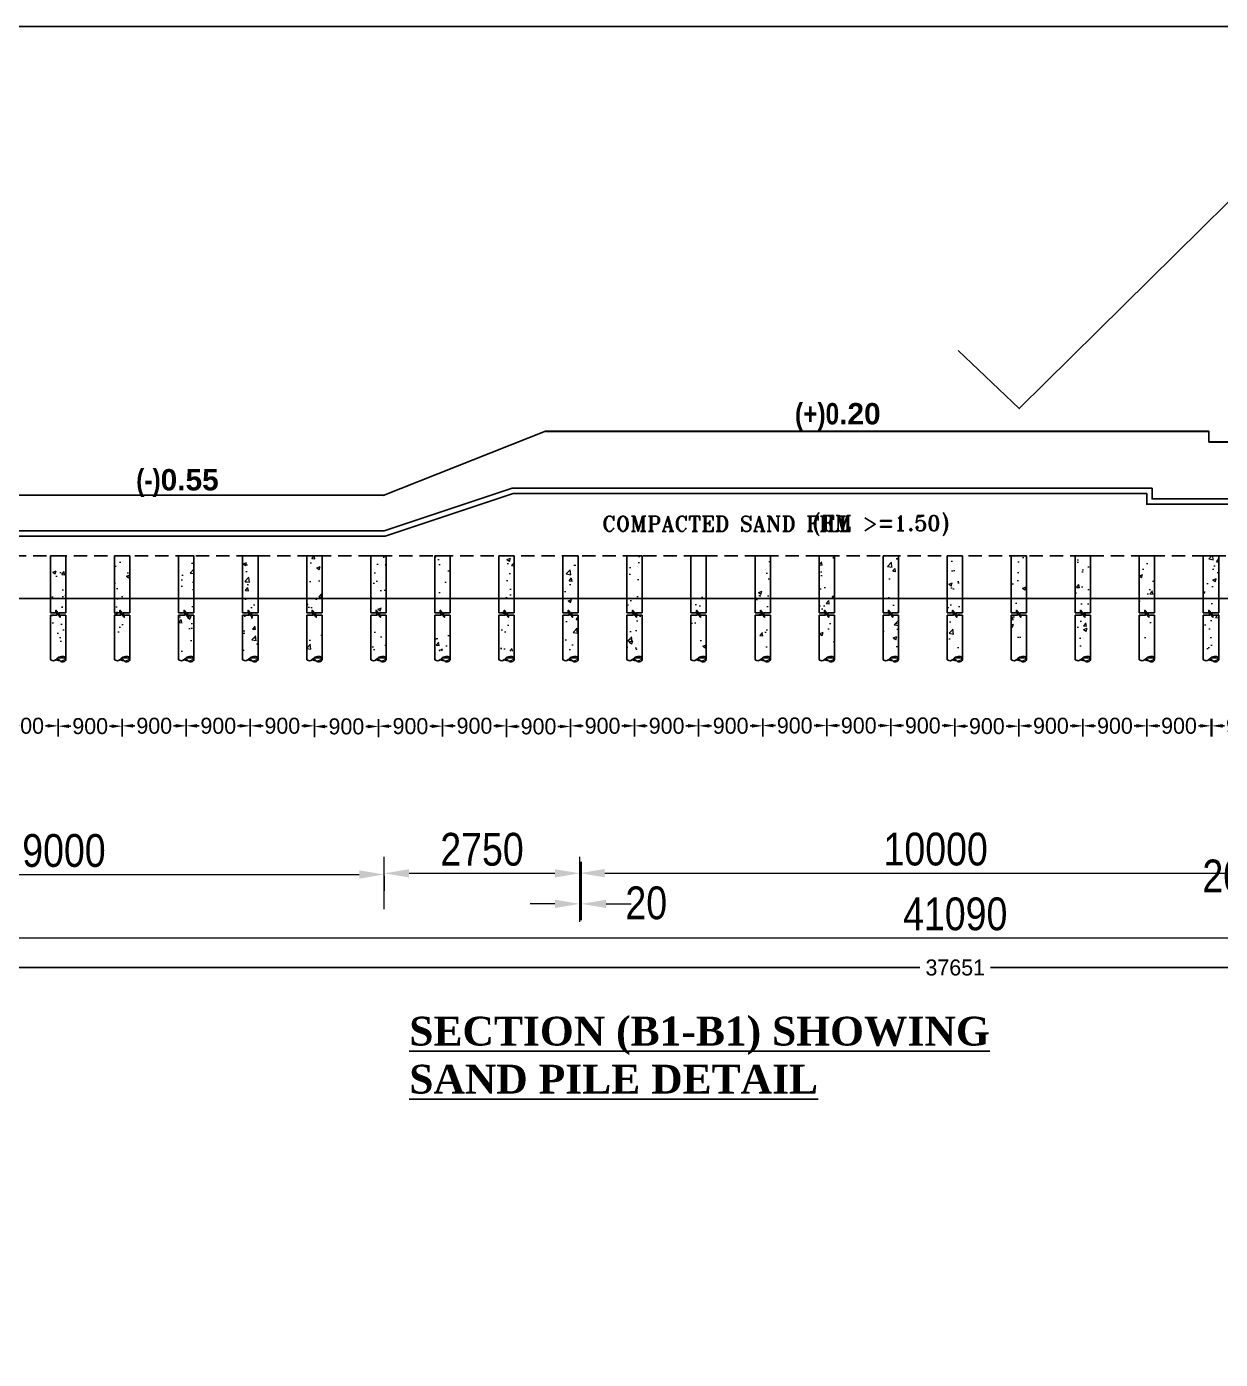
# Model space of a CAD drawing. Extents: x -358915 to 1258323, y -1667244 to -305611.
# Drawn here: x 968302 to 985076, y -1495691 to -1476960 of the extents above; entities that cross this region are included whole.
import ezdxf

# ---------------------------------------------------------------- set-up
doc = ezdxf.new("R2010")
doc.units = 0
doc.header["$LTSCALE"] = 300
doc.header["$MEASUREMENT"] = 0
doc.linetypes.add('DASHED2', pattern=[9.525, 6.35, -3.175])
doc.layers.get('DEFPOINTS').update_dxf_attribs({"linetype": 'CONTINUOUS'})
doc.layers.add('Dim', color=7, linetype='CONTINUOUS', lineweight=9)
doc.layers.add('HATCH', color=252, linetype='CONTINUOUS', lineweight=5)
for name, color, linetype in [('LINE', 7, 'CONTINUOUS'), ('P1', 7, 'CONTINUOUS'), ('TEXT', 10, 'CONTINUOUS')]:
    doc.layers.add(name, color=color, linetype=linetype)
doc.styles.add('Arial', font='arial.ttf')
doc.styles.add('BIG', font='ROMANT.SHX')
doc.styles.add('dimText', font='ARIALN.TTF')
doc.styles.add('text', font='ARIALN.TTF', dxfattribs={"height": 1.6})
doc.dimstyles.new('3', dxfattribs={"dimtxt": 225, "dimasz": 350, "dimexe": 100, "dimexo": 25, "dimgap": 9, "dimtad": 0, "dimdec": 0, "dimzin": 0, "dimdsep": 46, "dimtxsty": 'Standard', "dimcen": 0, "dimclrd": 5, "dimclre": 6, "dimclrt": 256, "dimadec": 0, "dimazin": 0, "dimtfac": 1, "dimtdec": 0, "dimtofl": 0, "dimtmove": 2, "dimatfit": 3, "dimfxl": 1, "dimtolj": 1, "dimtzin": 0, "dimarcsym": 0})
doc.dimstyles.new('dim_230', dxfattribs={"dimtxt": 460, "dimasz": 460, "dimexe": 230, "dimexo": 100, "dimgap": 100, "dimtad": 1, "dimdec": 0, "dimzin": 0, "dimdsep": 46, "dimtxsty": 'dimText', "dimcen": 0.09, "dimclrd": 256, "dimclre": 256, "dimclrt": 7, "dimadec": 0, "dimazin": 0, "dimtfac": 1, "dimtdec": 0, "dimtofl": 0, "dimtmove": 0, "dimatfit": 3, "dimfxl": 1, "dimtolj": 1, "dimtzin": 0, "dimlwd": -1, "dimlwe": -1, "dimarcsym": 0})

# ---------------------------------------------------------------- blocks, each defined once
blk = doc.blocks.new('*D1615')
at = {"layer": 'DEFPOINTS', "color": 0, "ltscale": 500}
for p in [(976076, -1488600), (976096, -1488600), (976096, -1489289)]:
    blk.add_point(p, dxfattribs=at)
at = {"layer": 'Dim', "ltscale": 500}
for p, q in [((976076, -1488700), (976076, -1489519)), ((976096, -1488700), (976096, -1489519)), ((975726, -1489289), (975376, -1489289)), ((976446, -1489289), (976796, -1489289))]:
    blk.add_line(p, q, dxfattribs=at)
for points in [[(975726, -1489231), (975726, -1489348), (976076, -1489289)], [(976446, -1489231), (976446, -1489348), (976096, -1489289)]]:
    blk.add_solid(points, dxfattribs=at)
at = {"layer": 'Dim', "color": 7, "ltscale": 500, "insert": (977009, -1489278), "char_height": 460, "attachment_point": 5, "style": 'dimText'}
blk.add_mtext('\\A1;20', dxfattribs=at)
blk = doc.blocks.new('*D1616')
at = {"layer": 'DEFPOINTS', "color": 0, "ltscale": 500}
for p in [(986056, -1488328), (986076, -1488328), (986076, -1488917)]:
    blk.add_point(p, dxfattribs=at)
at = {"layer": 'Dim', "ltscale": 500}
for p, q in [((986056, -1488428), (986056, -1489147)), ((986076, -1488428), (986076, -1489147)), ((985706, -1488917), (985356, -1488917)), ((986426, -1488917), (986776, -1488917))]:
    blk.add_line(p, q, dxfattribs=at)
for points in [[(985706, -1488859), (985706, -1488976), (986056, -1488917)], [(986426, -1488859), (986426, -1488976), (986076, -1488917)]]:
    blk.add_solid(points, dxfattribs=at)
at = {"layer": 'Dim', "color": 7, "ltscale": 500, "insert": (985117, -1488900), "char_height": 460, "attachment_point": 5, "style": 'dimText'}
blk.add_mtext('\\A1;20', dxfattribs=at)
blk = doc.blocks.new('*D1618')
at = {"layer": 'DEFPOINTS', "color": 0, "ltscale": 500}
for p in [(962526, -1487932), (1000176, -1487932), (1000176, -1489768)]:
    blk.add_point(p, dxfattribs=at)
at = {"layer": 'Dim', "ltscale": 500}
for p, q in [((962526, -1488032), (962526, -1489998)), ((1000176, -1488032), (1000176, -1489998)), ((962876, -1489768), (999826, -1489768))]:
    blk.add_line(p, q, dxfattribs=at)
for points in [[(962876, -1489710), (962876, -1489826), (962526, -1489768)], [(999826, -1489710), (999826, -1489826), (1000176, -1489768)]]:
    blk.add_solid(points, dxfattribs=at)
at = {"layer": 'Dim', "color": 7, "ltscale": 500, "insert": (981351, -1489433), "char_height": 460, "attachment_point": 5, "style": 'dimText'}
blk.add_mtext('\\A1;41090', dxfattribs=at)
blk = doc.blocks.new('*D1613')
at = {"layer": 'DEFPOINTS', "color": 0, "ltscale": 500}
for p in [(973326, -1488794), (973326, -1488876), (964326, -1488987)]:
    blk.add_point(p, dxfattribs=at)
at = {"layer": 'Dim', "ltscale": 500}
for p, q in [((964326, -1488887), (964326, -1488646)), ((964676, -1488876), (972976, -1488876)), ((973326, -1488894), (973326, -1489106))]:
    blk.add_line(p, q, dxfattribs=at)
for points in [[(964676, -1488818), (964676, -1488935), (964326, -1488876)], [(972976, -1488818), (972976, -1488935), (973326, -1488876)]]:
    blk.add_solid(points, dxfattribs=at)
at = {"layer": 'Dim', "color": 7, "ltscale": 500, "insert": (968826, -1488542), "char_height": 460, "attachment_point": 5, "style": 'dimText'}
blk.add_mtext('\\A1;9000', dxfattribs=at)
blk = doc.blocks.new('*D1622')
at = {"layer": 'DEFPOINTS', "color": 0, "ltscale": 500}
for p in [(976076, -1488860), (973326, -1489466), (976076, -1489640)]:
    blk.add_point(p, dxfattribs=at)
at = {"layer": 'Dim', "ltscale": 500}
for p, q in [((973326, -1489366), (973326, -1488630)), ((976076, -1489540), (976076, -1488630)), ((973676, -1488860), (975726, -1488860))]:
    blk.add_line(p, q, dxfattribs=at)
for points in [[(973676, -1488802), (973676, -1488918), (973326, -1488860)], [(975726, -1488802), (975726, -1488918), (976076, -1488860)]]:
    blk.add_solid(points, dxfattribs=at)
at = {"layer": 'Dim', "color": 7, "ltscale": 500, "insert": (974701, -1488525), "char_height": 460, "attachment_point": 5, "style": 'dimText'}
blk.add_mtext('\\A1;2750', dxfattribs=at)
blk = doc.blocks.new('*D1623')
at = {"layer": 'DEFPOINTS', "color": 0, "ltscale": 500}
for p in [(986076, -1488857), (976076, -1489273), (986076, -1489568)]:
    blk.add_point(p, dxfattribs=at)
at = {"layer": 'Dim', "ltscale": 500}
for p, q in [((976076, -1489173), (976076, -1488627)), ((986076, -1489468), (986076, -1488627)), ((976426, -1488857), (985726, -1488857))]:
    blk.add_line(p, q, dxfattribs=at)
for points in [[(976426, -1488799), (976426, -1488916), (976076, -1488857)], [(985726, -1488799), (985726, -1488916), (986076, -1488857)]]:
    blk.add_solid(points, dxfattribs=at)
at = {"layer": 'Dim', "color": 7, "ltscale": 500, "insert": (981076, -1488522), "char_height": 460, "attachment_point": 5, "style": 'dimText'}
blk.add_mtext('\\A1;10000', dxfattribs=at)
blk = doc.blocks.new('*D1626')
at = {"layer": 'DEFPOINTS', "color": 0, "ltscale": 0.5}
for p in [(1000176, -1489335), (962526, -1489614), (1000176, -1490185)]:
    blk.add_point(p, dxfattribs=at)
at = {"layer": 'LINE', "color": 6, "lineweight": -2, "ltscale": 0.5}
for p, q in [((1000176, -1489360), (1000176, -1490285)), ((962526, -1489639), (962526, -1490285))]:
    blk.add_line(p, q, dxfattribs=at)
at = {"layer": 'LINE', "color": 5, "lineweight": -2, "ltscale": 0.5}
for p, q in [((962876, -1490185), (980855, -1490185)), ((999826, -1490185), (981848, -1490185))]:
    blk.add_line(p, q, dxfattribs=at)
at = {"layer": 'LINE', "color": 5, "ltscale": 0.5}
for points in [[(962876, -1490127), (962876, -1490244), (962526, -1490185)], [(999826, -1490127), (999826, -1490244), (1000176, -1490185)]]:
    blk.add_solid(points, dxfattribs=at)
at = {"layer": 'LINE', "ltscale": 0.5, "insert": (981351, -1490185), "char_height": 225, "attachment_point": 5}
blk.add_mtext('\\A1;37651', dxfattribs=at)
blk = doc.blocks.new('pile-X')
at = {"layer": 'Dim', "ltscale": 50}
h = blk.add_hatch(dxfattribs=at)
h.set_pattern_fill('AR-CONC', color=8, scale=100, style=0)
h.set_pattern_definition([(50, (-3010845.5, 571089.3), (717.26018, -62.75213), [75, -825]), (355, (-3010845.5, 571089.3), (-138.75133, 752.19213), [60, -660]), (100.4514, (-3010785.7, 571084.1), (578.50938, 689.43954), [63.74019, -701.14211]), (46.1842, (-3010845.5, 571289.3), (1067.24105, -165.51901), [112.5, -1237.5]), (96.6356, (-3010756.5, 571275.5), (934.6627, 974.11787), [95.6103, -1051.713]), (351.1842, (-3010845.5, 571289.3), (934.66195, 974.1186), [90, -990]), (21, (-3010745.5, 571239.3), (596.90705, -402.61889), [75, -825]), (326, (-3010745.5, 571239.3), (243.31533, 725.15005), [60, -660]), (71.4514, (-3010695.7, 571205.75), (840.22263, 322.5305), [63.74019, -701.14211]), (37.5, (-3010845.48, 571089.3), (12.159855, 332.893854), [0, -652, 0, -670, 0, -662.5]), (7.5, (-3010845.48, 571089.3), (263.069537, 394.41171), [0, -382, 0, -637, 0, -252.5]), (327.5, (-3011068.48, 571089.3), (533.822436, -22.554872), [0, -250, 0, -780, 0, -1035]), (317.5, (-3011168.48, 571089.3), (583.18617, 100.10498), [0, -325, 0, -518, 0, -735])])
h.paths.add_polyline_path([(-150, -1863), (-44, -1863), (-44, -1814), (22, -1903), (22, -1862), (150, -1862), (150, 0), (-150, 0)])
at = {"layer": 'P1', "ltscale": 50}
for points in [[(-150, 0), (-150, -1112)], [(-150, 0), (150, 0)], [(150, 0), (150, -1112)], [(-150, -1112), (-44, -1112), (-44, -1064), (22, -1152), (22, -1112), (150, -1112)], [(-150, -1161), (-29, -1161), (-29, -1113), (38, -1201), (38, -1161), (150, -1161)], [(-150, -1161), (-150, -2029)], [(150, -1161), (150, -2011)]]:
    blk.add_lwpolyline(points, dxfattribs=at)
blk.add_spline([(-150, -2029), (-115, -2047), (-72, -2042), (-23, -2010), (15, -1981), (67, -1965), (106, -1968), (132, -1982), (144, -1997), (150, -2011), (150, -2024), (123, -2061), (73, -2067), (38, -2051), (10, -2031), (-18, -2023), (-51, -2031)], degree=3, dxfattribs=at)
blk = doc.blocks.new('*D1669')
at = {"layer": 'DEFPOINTS', "color": 0}
for p in [(984045, -1486787), (983145, -1486960), (984045, -1486960)]:
    blk.add_point(p, dxfattribs=at)
at = {"layer": 'LINE', "color": 6, "lineweight": -2}
for p, q in [((983145, -1486935), (983145, -1486687)), ((984045, -1486935), (984045, -1486687))]:
    blk.add_line(p, q, dxfattribs=at)
at = {"layer": 'LINE', "color": 5, "lineweight": -2}
for p, q in [((983295, -1486787), (983324, -1486787)), ((983895, -1486787), (983867, -1486787))]:
    blk.add_line(p, q, dxfattribs=at)
at = {"layer": 'LINE', "color": 5}
for points in [[(983295, -1486762), (983295, -1486812), (983145, -1486787)], [(983895, -1486762), (983895, -1486812), (984045, -1486787)]]:
    blk.add_solid(points, dxfattribs=at)
at = {"layer": 'LINE', "insert": (983595, -1486787), "char_height": 225, "attachment_point": 5}
blk.add_mtext('\\A1;900', dxfattribs=at)
blk = doc.blocks.new('*D1670')
at = {"layer": 'DEFPOINTS', "color": 0}
for p in [(982245, -1486787), (982245, -1486960), (983145, -1486960)]:
    blk.add_point(p, dxfattribs=at)
at = {"layer": 'LINE', "color": 6, "lineweight": -2}
for p, q in [((982245, -1486935), (982245, -1486687)), ((983145, -1486935), (983145, -1486687))]:
    blk.add_line(p, q, dxfattribs=at)
at = {"layer": 'LINE', "color": 5, "lineweight": -2}
for p, q in [((982395, -1486787), (982424, -1486787)), ((982995, -1486787), (982967, -1486787))]:
    blk.add_line(p, q, dxfattribs=at)
at = {"layer": 'LINE', "color": 5}
for points in [[(982395, -1486762), (982395, -1486812), (982245, -1486787)], [(982995, -1486762), (982995, -1486812), (983145, -1486787)]]:
    blk.add_solid(points, dxfattribs=at)
at = {"layer": 'LINE', "insert": (982695, -1486787), "char_height": 225, "attachment_point": 5}
blk.add_mtext('\\A1;900', dxfattribs=at)
blk = doc.blocks.new('*D1671')
at = {"layer": 'DEFPOINTS', "color": 0}
for p in [(981345, -1486792), (981345, -1486964), (982245, -1486964)]:
    blk.add_point(p, dxfattribs=at)
at = {"layer": 'LINE', "color": 6, "lineweight": -2}
for p, q in [((981345, -1486939), (981345, -1486692)), ((982245, -1486939), (982245, -1486692))]:
    blk.add_line(p, q, dxfattribs=at)
at = {"layer": 'LINE', "color": 5, "lineweight": -2}
for p, q in [((981495, -1486792), (981524, -1486792)), ((982095, -1486792), (982067, -1486792))]:
    blk.add_line(p, q, dxfattribs=at)
at = {"layer": 'LINE', "color": 5}
for points in [[(981495, -1486767), (981495, -1486817), (981345, -1486792)], [(982095, -1486767), (982095, -1486817), (982245, -1486792)]]:
    blk.add_solid(points, dxfattribs=at)
at = {"layer": 'LINE', "insert": (981795, -1486792), "char_height": 225, "attachment_point": 5}
blk.add_mtext('\\A1;900', dxfattribs=at)
blk = doc.blocks.new('*D1672')
at = {"layer": 'DEFPOINTS', "color": 0}
for p in [(980445, -1486783), (980445, -1486956), (981345, -1486956)]:
    blk.add_point(p, dxfattribs=at)
at = {"layer": 'LINE', "color": 6, "lineweight": -2}
for p, q in [((980445, -1486931), (980445, -1486683)), ((981345, -1486931), (981345, -1486683))]:
    blk.add_line(p, q, dxfattribs=at)
at = {"layer": 'LINE', "color": 5, "lineweight": -2}
for p, q in [((980595, -1486783), (980624, -1486783)), ((981195, -1486783), (981167, -1486783))]:
    blk.add_line(p, q, dxfattribs=at)
at = {"layer": 'LINE', "color": 5}
for points in [[(980595, -1486758), (980595, -1486808), (980445, -1486783)], [(981195, -1486758), (981195, -1486808), (981345, -1486783)]]:
    blk.add_solid(points, dxfattribs=at)
at = {"layer": 'LINE', "insert": (980895, -1486783), "char_height": 225, "attachment_point": 5}
blk.add_mtext('\\A1;900', dxfattribs=at)
blk = doc.blocks.new('*D1673')
at = {"layer": 'DEFPOINTS', "color": 0}
for p in [(979545, -1486783), (979545, -1486956), (980445, -1486956)]:
    blk.add_point(p, dxfattribs=at)
at = {"layer": 'LINE', "color": 6, "lineweight": -2}
for p, q in [((979545, -1486931), (979545, -1486683)), ((980445, -1486931), (980445, -1486683))]:
    blk.add_line(p, q, dxfattribs=at)
at = {"layer": 'LINE', "color": 5, "lineweight": -2}
for p, q in [((979695, -1486783), (979724, -1486783)), ((980295, -1486783), (980267, -1486783))]:
    blk.add_line(p, q, dxfattribs=at)
at = {"layer": 'LINE', "color": 5}
for points in [[(979695, -1486758), (979695, -1486808), (979545, -1486783)], [(980295, -1486758), (980295, -1486808), (980445, -1486783)]]:
    blk.add_solid(points, dxfattribs=at)
at = {"layer": 'LINE', "insert": (979995, -1486783), "char_height": 225, "attachment_point": 5}
blk.add_mtext('\\A1;900', dxfattribs=at)
blk = doc.blocks.new('*D1674')
at = {"layer": 'DEFPOINTS', "color": 0}
for p in [(977745, -1486787), (977745, -1486960), (978645, -1486960)]:
    blk.add_point(p, dxfattribs=at)
at = {"layer": 'LINE', "color": 6, "lineweight": -2}
for p, q in [((977745, -1486935), (977745, -1486687)), ((978645, -1486935), (978645, -1486687))]:
    blk.add_line(p, q, dxfattribs=at)
at = {"layer": 'LINE', "color": 5, "lineweight": -2}
for p, q in [((977895, -1486787), (977924, -1486787)), ((978495, -1486787), (978467, -1486787))]:
    blk.add_line(p, q, dxfattribs=at)
at = {"layer": 'LINE', "color": 5}
for points in [[(977895, -1486762), (977895, -1486812), (977745, -1486787)], [(978495, -1486762), (978495, -1486812), (978645, -1486787)]]:
    blk.add_solid(points, dxfattribs=at)
at = {"layer": 'LINE', "insert": (978195, -1486787), "char_height": 225, "attachment_point": 5}
blk.add_mtext('\\A1;900', dxfattribs=at)
blk = doc.blocks.new('*D1675')
at = {"layer": 'DEFPOINTS', "color": 0}
for p in [(978645, -1486783), (978645, -1486956), (979545, -1486956)]:
    blk.add_point(p, dxfattribs=at)
at = {"layer": 'LINE', "color": 6, "lineweight": -2}
for p, q in [((978645, -1486931), (978645, -1486683)), ((979545, -1486931), (979545, -1486683))]:
    blk.add_line(p, q, dxfattribs=at)
at = {"layer": 'LINE', "color": 5, "lineweight": -2}
for p, q in [((978795, -1486783), (978824, -1486783)), ((979395, -1486783), (979367, -1486783))]:
    blk.add_line(p, q, dxfattribs=at)
at = {"layer": 'LINE', "color": 5}
for points in [[(978795, -1486758), (978795, -1486808), (978645, -1486783)], [(979395, -1486758), (979395, -1486808), (979545, -1486783)]]:
    blk.add_solid(points, dxfattribs=at)
at = {"layer": 'LINE', "insert": (979095, -1486783), "char_height": 225, "attachment_point": 5}
blk.add_mtext('\\A1;900', dxfattribs=at)
blk = doc.blocks.new('*D1676')
at = {"layer": 'DEFPOINTS', "color": 0}
for p in [(975945, -1486796), (975045, -1486969), (975945, -1486969)]:
    blk.add_point(p, dxfattribs=at)
at = {"layer": 'LINE', "color": 6, "lineweight": -2}
for p, q in [((975045, -1486944), (975045, -1486696)), ((975945, -1486944), (975945, -1486696))]:
    blk.add_line(p, q, dxfattribs=at)
at = {"layer": 'LINE', "color": 5, "lineweight": -2}
for p, q in [((975195, -1486796), (975224, -1486796)), ((975795, -1486796), (975767, -1486796))]:
    blk.add_line(p, q, dxfattribs=at)
at = {"layer": 'LINE', "color": 5}
for points in [[(975195, -1486771), (975195, -1486821), (975045, -1486796)], [(975795, -1486771), (975795, -1486821), (975945, -1486796)]]:
    blk.add_solid(points, dxfattribs=at)
at = {"layer": 'LINE', "insert": (975495, -1486796), "char_height": 225, "attachment_point": 5}
blk.add_mtext('\\A1;900', dxfattribs=at)
blk = doc.blocks.new('*D1677')
at = {"layer": 'DEFPOINTS', "color": 0}
for p in [(976845, -1486787), (975945, -1486960), (976845, -1486960)]:
    blk.add_point(p, dxfattribs=at)
at = {"layer": 'LINE', "color": 6, "lineweight": -2}
for p, q in [((975945, -1486935), (975945, -1486687)), ((976845, -1486935), (976845, -1486687))]:
    blk.add_line(p, q, dxfattribs=at)
at = {"layer": 'LINE', "color": 5, "lineweight": -2}
for p, q in [((976095, -1486787), (976124, -1486787)), ((976695, -1486787), (976667, -1486787))]:
    blk.add_line(p, q, dxfattribs=at)
at = {"layer": 'LINE', "color": 5}
for points in [[(976095, -1486762), (976095, -1486812), (975945, -1486787)], [(976695, -1486762), (976695, -1486812), (976845, -1486787)]]:
    blk.add_solid(points, dxfattribs=at)
at = {"layer": 'LINE', "insert": (976395, -1486787), "char_height": 225, "attachment_point": 5}
blk.add_mtext('\\A1;900', dxfattribs=at)
blk = doc.blocks.new('*D1678')
at = {"layer": 'DEFPOINTS', "color": 0}
for p in [(977745, -1486787), (976845, -1486960), (977745, -1486960)]:
    blk.add_point(p, dxfattribs=at)
at = {"layer": 'LINE', "color": 6, "lineweight": -2}
for p, q in [((976845, -1486935), (976845, -1486687)), ((977745, -1486935), (977745, -1486687))]:
    blk.add_line(p, q, dxfattribs=at)
at = {"layer": 'LINE', "color": 5, "lineweight": -2}
for p, q in [((976995, -1486787), (977024, -1486787)), ((977595, -1486787), (977567, -1486787))]:
    blk.add_line(p, q, dxfattribs=at)
at = {"layer": 'LINE', "color": 5}
for points in [[(976995, -1486762), (976995, -1486812), (976845, -1486787)], [(977595, -1486762), (977595, -1486812), (977745, -1486787)]]:
    blk.add_solid(points, dxfattribs=at)
at = {"layer": 'LINE', "insert": (977295, -1486787), "char_height": 225, "attachment_point": 5}
blk.add_mtext('\\A1;900', dxfattribs=at)
blk = doc.blocks.new('*D1679')
at = {"layer": 'DEFPOINTS', "color": 0}
for p in [(973245, -1486792), (973245, -1486964), (974145, -1486964)]:
    blk.add_point(p, dxfattribs=at)
at = {"layer": 'LINE', "color": 6, "lineweight": -2}
for p, q in [((973245, -1486939), (973245, -1486692)), ((974145, -1486939), (974145, -1486692))]:
    blk.add_line(p, q, dxfattribs=at)
at = {"layer": 'LINE', "color": 5, "lineweight": -2}
for p, q in [((973395, -1486792), (973424, -1486792)), ((973995, -1486792), (973967, -1486792))]:
    blk.add_line(p, q, dxfattribs=at)
at = {"layer": 'LINE', "color": 5}
for points in [[(973395, -1486767), (973395, -1486817), (973245, -1486792)], [(973995, -1486767), (973995, -1486817), (974145, -1486792)]]:
    blk.add_solid(points, dxfattribs=at)
at = {"layer": 'LINE', "insert": (973695, -1486792), "char_height": 225, "attachment_point": 5}
blk.add_mtext('\\A1;900', dxfattribs=at)
blk = doc.blocks.new('*D1680')
at = {"layer": 'DEFPOINTS', "color": 0}
for p in [(972345, -1486796), (972345, -1486969), (973245, -1486969)]:
    blk.add_point(p, dxfattribs=at)
at = {"layer": 'LINE', "color": 6, "lineweight": -2}
for p, q in [((972345, -1486944), (972345, -1486696)), ((973245, -1486944), (973245, -1486696))]:
    blk.add_line(p, q, dxfattribs=at)
at = {"layer": 'LINE', "color": 5, "lineweight": -2}
for p, q in [((972495, -1486796), (972524, -1486796)), ((973095, -1486796), (973067, -1486796))]:
    blk.add_line(p, q, dxfattribs=at)
at = {"layer": 'LINE', "color": 5}
for points in [[(972495, -1486771), (972495, -1486821), (972345, -1486796)], [(973095, -1486771), (973095, -1486821), (973245, -1486796)]]:
    blk.add_solid(points, dxfattribs=at)
at = {"layer": 'LINE', "insert": (972795, -1486796), "char_height": 225, "attachment_point": 5}
blk.add_mtext('\\A1;900', dxfattribs=at)
blk = doc.blocks.new('*D1681')
at = {"layer": 'DEFPOINTS', "color": 0}
for p in [(971445, -1486787), (971445, -1486960), (972345, -1486960)]:
    blk.add_point(p, dxfattribs=at)
at = {"layer": 'LINE', "color": 6, "lineweight": -2}
for p, q in [((971445, -1486935), (971445, -1486687)), ((972345, -1486935), (972345, -1486687))]:
    blk.add_line(p, q, dxfattribs=at)
at = {"layer": 'LINE', "color": 5, "lineweight": -2}
for p, q in [((971595, -1486787), (971624, -1486787)), ((972195, -1486787), (972167, -1486787))]:
    blk.add_line(p, q, dxfattribs=at)
at = {"layer": 'LINE', "color": 5}
for points in [[(971595, -1486762), (971595, -1486812), (971445, -1486787)], [(972195, -1486762), (972195, -1486812), (972345, -1486787)]]:
    blk.add_solid(points, dxfattribs=at)
at = {"layer": 'LINE', "insert": (971895, -1486787), "char_height": 225, "attachment_point": 5}
blk.add_mtext('\\A1;900', dxfattribs=at)
blk = doc.blocks.new('*D1682')
at = {"layer": 'DEFPOINTS', "color": 0}
for p in [(970545, -1486787), (970545, -1486960), (971445, -1486960)]:
    blk.add_point(p, dxfattribs=at)
at = {"layer": 'LINE', "color": 6, "lineweight": -2}
for p, q in [((970545, -1486935), (970545, -1486687)), ((971445, -1486935), (971445, -1486687))]:
    blk.add_line(p, q, dxfattribs=at)
at = {"layer": 'LINE', "color": 5, "lineweight": -2}
for p, q in [((970695, -1486787), (970724, -1486787)), ((971295, -1486787), (971267, -1486787))]:
    blk.add_line(p, q, dxfattribs=at)
at = {"layer": 'LINE', "color": 5}
for points in [[(970695, -1486762), (970695, -1486812), (970545, -1486787)], [(971295, -1486762), (971295, -1486812), (971445, -1486787)]]:
    blk.add_solid(points, dxfattribs=at)
at = {"layer": 'LINE', "insert": (970995, -1486787), "char_height": 225, "attachment_point": 5}
blk.add_mtext('\\A1;900', dxfattribs=at)
blk = doc.blocks.new('*D1683')
at = {"layer": 'DEFPOINTS', "color": 0}
for p in [(968745, -1486792), (968745, -1486964), (969645, -1486964)]:
    blk.add_point(p, dxfattribs=at)
at = {"layer": 'LINE', "color": 6, "lineweight": -2}
for p, q in [((968745, -1486939), (968745, -1486692)), ((969645, -1486939), (969645, -1486692))]:
    blk.add_line(p, q, dxfattribs=at)
at = {"layer": 'LINE', "color": 5, "lineweight": -2}
for p, q in [((968895, -1486792), (968924, -1486792)), ((969495, -1486792), (969467, -1486792))]:
    blk.add_line(p, q, dxfattribs=at)
at = {"layer": 'LINE', "color": 5}
for points in [[(968895, -1486767), (968895, -1486817), (968745, -1486792)], [(969495, -1486767), (969495, -1486817), (969645, -1486792)]]:
    blk.add_solid(points, dxfattribs=at)
at = {"layer": 'LINE', "insert": (969195, -1486792), "char_height": 225, "attachment_point": 5}
blk.add_mtext('\\A1;900', dxfattribs=at)
blk = doc.blocks.new('*D1684')
at = {"layer": 'DEFPOINTS', "color": 0}
for p in [(969645, -1486787), (969645, -1486960), (970545, -1486960)]:
    blk.add_point(p, dxfattribs=at)
at = {"layer": 'LINE', "color": 6, "lineweight": -2}
for p, q in [((969645, -1486935), (969645, -1486687)), ((970545, -1486935), (970545, -1486687))]:
    blk.add_line(p, q, dxfattribs=at)
at = {"layer": 'LINE', "color": 5, "lineweight": -2}
for p, q in [((969795, -1486787), (969824, -1486787)), ((970395, -1486787), (970367, -1486787))]:
    blk.add_line(p, q, dxfattribs=at)
at = {"layer": 'LINE', "color": 5}
for points in [[(969795, -1486762), (969795, -1486812), (969645, -1486787)], [(970395, -1486762), (970395, -1486812), (970545, -1486787)]]:
    blk.add_solid(points, dxfattribs=at)
at = {"layer": 'LINE', "insert": (970095, -1486787), "char_height": 225, "attachment_point": 5}
blk.add_mtext('\\A1;900', dxfattribs=at)
blk = doc.blocks.new('*D1685')
at = {"layer": 'DEFPOINTS', "color": 0}
for p in [(968745, -1486787), (967845, -1486960), (968745, -1486960)]:
    blk.add_point(p, dxfattribs=at)
at = {"layer": 'LINE', "color": 6, "lineweight": -2}
for p, q in [((967845, -1486935), (967845, -1486687)), ((968745, -1486935), (968745, -1486687))]:
    blk.add_line(p, q, dxfattribs=at)
at = {"layer": 'LINE', "color": 5, "lineweight": -2}
for p, q in [((967995, -1486787), (968024, -1486787)), ((968595, -1486787), (968567, -1486787))]:
    blk.add_line(p, q, dxfattribs=at)
at = {"layer": 'LINE', "color": 5}
for points in [[(967995, -1486762), (967995, -1486812), (967845, -1486787)], [(968595, -1486762), (968595, -1486812), (968745, -1486787)]]:
    blk.add_solid(points, dxfattribs=at)
at = {"layer": 'LINE', "insert": (968295, -1486787), "char_height": 225, "attachment_point": 5}
blk.add_mtext('\\A1;900', dxfattribs=at)
blk = doc.blocks.new('*D1692')
at = {"layer": 'DEFPOINTS', "color": 0}
for p in [(974145, -1486787), (974145, -1486960), (975045, -1486960)]:
    blk.add_point(p, dxfattribs=at)
at = {"layer": 'LINE', "color": 6, "lineweight": -2}
for p, q in [((974145, -1486935), (974145, -1486687)), ((975045, -1486935), (975045, -1486687))]:
    blk.add_line(p, q, dxfattribs=at)
at = {"layer": 'LINE', "color": 5, "lineweight": -2}
for p, q in [((974295, -1486787), (974324, -1486787)), ((974895, -1486787), (974867, -1486787))]:
    blk.add_line(p, q, dxfattribs=at)
at = {"layer": 'LINE', "color": 5}
for points in [[(974295, -1486762), (974295, -1486812), (974145, -1486787)], [(974895, -1486762), (974895, -1486812), (975045, -1486787)]]:
    blk.add_solid(points, dxfattribs=at)
at = {"layer": 'LINE', "insert": (974595, -1486787), "char_height": 225, "attachment_point": 5}
blk.add_mtext('\\A1;900', dxfattribs=at)
blk = doc.blocks.new('*D1700')
at = {"layer": 'DEFPOINTS', "color": 0}
for p in [(985857, -1486787), (984957, -1486960), (985857, -1486960)]:
    blk.add_point(p, dxfattribs=at)
at = {"layer": 'LINE', "color": 6, "lineweight": -2}
for p, q in [((984957, -1486935), (984957, -1486687)), ((985857, -1486935), (985857, -1486687))]:
    blk.add_line(p, q, dxfattribs=at)
at = {"layer": 'LINE', "color": 5, "lineweight": -2}
for p, q in [((985107, -1486787), (985135, -1486787)), ((985707, -1486787), (985678, -1486787))]:
    blk.add_line(p, q, dxfattribs=at)
at = {"layer": 'LINE', "color": 5}
for points in [[(985107, -1486762), (985107, -1486812), (984957, -1486787)], [(985707, -1486762), (985707, -1486812), (985857, -1486787)]]:
    blk.add_solid(points, dxfattribs=at)
at = {"layer": 'LINE', "insert": (985407, -1486787), "char_height": 225, "attachment_point": 5}
blk.add_mtext('\\A1;900', dxfattribs=at)
blk = doc.blocks.new('*D1709')
at = {"layer": 'DEFPOINTS', "color": 0}
for p in [(984945, -1486787), (984045, -1486960), (984945, -1486960)]:
    blk.add_point(p, dxfattribs=at)
at = {"layer": 'LINE', "color": 6, "lineweight": -2}
for p, q in [((984045, -1486935), (984045, -1486687)), ((984945, -1486935), (984945, -1486687))]:
    blk.add_line(p, q, dxfattribs=at)
at = {"layer": 'LINE', "color": 5, "lineweight": -2}
for p, q in [((984195, -1486787), (984224, -1486787)), ((984795, -1486787), (984767, -1486787))]:
    blk.add_line(p, q, dxfattribs=at)
at = {"layer": 'LINE', "color": 5}
for points in [[(984195, -1486762), (984195, -1486812), (984045, -1486787)], [(984795, -1486762), (984795, -1486812), (984945, -1486787)]]:
    blk.add_solid(points, dxfattribs=at)
at = {"layer": 'LINE', "insert": (984495, -1486787), "char_height": 225, "attachment_point": 5}
blk.add_mtext('\\A1;900', dxfattribs=at)

msp = doc.modelspace()

# ---------------------------------------------------------------- linework, layer by layer
at = {"layer": 'Dim', "ltscale": 500}
for centre, radius, start, end in [((968794.2, -1485989.9), 156.5, 67.92228, 123.22794), ((968769, -1485731.1), 141.5, 244.69047, 306.45975), ((969694.2, -1485989.9), 156.5, 67.92228, 123.22794), ((969669, -1485731.1), 141.5, 244.69047, 306.45975), ((970594.2, -1485989.9), 156.5, 67.92228, 123.22794), ((970569, -1485731.1), 141.5, 244.69047, 306.45975), ((971494.2, -1485989.9), 156.5, 67.92228, 123.22794), ((971469, -1485731.1), 141.5, 244.69047, 306.45975), ((972394.2, -1485989.9), 156.5, 67.92228, 123.22794), ((972369, -1485731.1), 141.5, 244.69047, 306.45975), ((973294.2, -1485989.9), 156.5, 67.92228, 123.22794), ((973269, -1485731.1), 141.5, 244.69047, 306.45975), ((974194.2, -1485989.9), 156.5, 67.92228, 123.22794), ((974169, -1485731.1), 141.5, 244.69047, 306.45975), ((975094.2, -1485989.9), 156.5, 67.92228, 123.22794), ((975069, -1485731.1), 141.5, 244.69047, 306.45975), ((975994.2, -1485989.9), 156.5, 67.92228, 123.22794), ((975969, -1485731.1), 141.5, 244.69047, 306.45975), ((976894.2, -1485989.9), 156.5, 67.92228, 123.22794), ((976869, -1485731.1), 141.5, 244.69047, 306.45975), ((977794.2, -1485989.9), 156.5, 67.92228, 123.22794), ((977769, -1485731.1), 141.5, 244.69047, 306.45975), ((978694.2, -1485989.9), 156.5, 67.92228, 123.22794), ((978669, -1485731.1), 141.5, 244.69047, 306.45975), ((979594.2, -1485989.9), 156.5, 67.92228, 123.22794), ((979569, -1485731.1), 141.5, 244.69047, 306.45975), ((980494.2, -1485989.9), 156.5, 67.92228, 123.22794), ((980469, -1485731.1), 141.5, 244.69047, 306.45975), ((981394.2, -1485989.9), 156.5, 67.92228, 123.22794), ((981369, -1485731.1), 141.5, 244.69047, 306.45975), ((982294.2, -1485989.9), 156.5, 67.92228, 123.22794), ((982269, -1485731.1), 141.5, 244.69047, 306.45975), ((983194.2, -1485989.9), 156.5, 67.92228, 123.22794), ((983169, -1485731.1), 141.5, 244.69047, 306.45975), ((984094.2, -1485989.9), 156.5, 67.92228, 123.22794), ((984069, -1485731.1), 141.5, 244.69047, 306.45975), ((984994.2, -1485989.9), 156.5, 67.92228, 123.22794), ((984969, -1485731.1), 141.5, 244.69047, 306.45975)]:
    msp.add_arc(centre, radius, start, end, dxfattribs=at)
at = {"layer": 'LINE'}
for p, q in [((973310, -1483549.4), (975591.3, -1482646.9)), ((973325.9, -1484046.9), (975126.3, -1483446.9)), ((976096.3, -1483446.9), (975126.3, -1483446.9)), ((973325.9, -1483546.9), (962525.9, -1483546.9)), ((973338, -1484121.9), (975138.5, -1483521.9)), ((976096.3, -1483521.9), (975138.5, -1483521.9)), ((973325.9, -1484046.9), (964625.9, -1484046.9)), ((973338, -1484121.9), (964656.9, -1484121.9)), ((1000688.3, -1484996.9), (961387.5, -1484996.9))]:
    msp.add_line(p, q, dxfattribs=at)
at = {"layer": 'LINE', "linetype": 'DASHED2', "ltscale": 0.1}
msp.add_line((1001157.6, -1484396.9), (960787.5, -1484396.9), dxfattribs=at)
at = {"layer": 'LINE'}
msp.add_lwpolyline([(1012591.2, -1520104), (951579.2, -1520104), (951579.2, -1476959.8), (1012591.2, -1476959.8)], close=True, dxfattribs=at)
at = {"layer": 'LINE', "color": 3, "ltscale": 0.5}
msp.add_lwpolyline([(981394.4, -1481510.5), (982249.5, -1482326.9), (985910.8, -1478710.4)], dxfattribs=at)
at = {"layer": 'LINE'}
for points in [[(975591.3, -1482646.9), (984916.4, -1482646.9), (984916.4, -1482796.9), (986056.4, -1482796.9)], [(975591.3, -1482647.8), (984915.5, -1482647.8), (984915.5, -1482797.8), (986056.4, -1482797.8)], [(976096.3, -1483446.9), (984116.4, -1483446.9), (984116.4, -1483596.9), (986056.4, -1483596.9)], [(976096.3, -1483521.9), (984041.4, -1483521.9), (984041.4, -1483671.9), (986056.4, -1483671.9)]]:
    msp.add_lwpolyline(points, dxfattribs=at)

# ---------------------------------------------------------------- block references
at = {"layer": 'HATCH', "color": 5, "xscale": 0.7199999999720603, "yscale": 0.7199999999720603, "zscale": 0.7200000000000001}
for p in [(968745.1, -1484396.9), (969645.1, -1484396.9), (970545.1, -1484396.9), (971445.1, -1484396.9), (972345.1, -1484396.9), (973245.1, -1484396.9), (974145.1, -1484396.9), (975045.1, -1484396.9), (975945.1, -1484396.9), (976845.1, -1484396.9), (977745.1, -1484396.9), (978645.1, -1484396.9), (979545.1, -1484396.9), (980445.1, -1484396.9), (981345.1, -1484396.9), (982245.1, -1484396.9), (983145.1, -1484396.9), (984045.1, -1484396.9), (984945.1, -1484396.9)]:
    msp.add_blockref('pile-X', p, dxfattribs=at)

# ---------------------------------------------------------------- texts
at = {"layer": 'LINE', "style": 'BIG'}
for s, p in [('COMPACTED SAND FILL', (976389, -1484053.2)), (' (FM >=1.50)', (979199.6, -1484045))]:
    msp.add_text(s, height=213.84, dxfattribs=at).set_placement(p)
at = {"layer": 'TEXT', "color": 2, "char_height": 300, "width": 2203.973, "attachment_point": 3, "style": 'text'}
for s, insert in [('{\\fArial Narrow|b1|i0|c0|p34;\\C6;(+)0\\fArial|b1|i0|c0|p34;.20}', (980302.5, -1482250, 0)), ('{\\fArial Narrow|b1|i0|c0|p34;\\C6;(-)\\fArial|b1|i0|c0|p34;0.55}', (971000.8, -1483177.9, 0))]:
    msp.add_mtext(s, dxfattribs=dict(at, insert=insert))
at = {"layer": 'TEXT', "color": 7, "insert": (973678.3, -1491418.3), "char_height": 107.827, "width": 8457.603, "attachment_point": 4, "style": 'Arial'}
msp.add_mtext('{\\fTimes New Roman|b1|i0|c0|p18;\\H3.756x;\\L\\C6;SECTION (B1-B1) SHOWING SAND PILE DETAIL}', dxfattribs=at)

# ---------------------------------------------------------------- dimensions: what is measured, and where the dimension line sits
at = {"layer": 'Dim', "ltscale": 500}
dim = msp.add_linear_dim(base=(1000176.4, -1489768.1), p1=(962525.9, -1487931.5), p2=(1000176.4, -1487931.5), text='41090', dimstyle='dim_230', override={"dimasz": 350, "dimsah": 1, "dimtmove": 2}, dxfattribs=at)
dim.commit()
dim.dimension.update_dxf_attribs({"geometry": '*D1618', "text_midpoint": (981351.1, -1489433.2)})
for base, p1, p2, picture, middle in [((973325.9, -1488876.4), (964325.9, -1488986.5), (973325.9, -1488793.8), '*D1613', (968825.9, -1488541.5)), ((976076.3, -1488859.9), (973325.9, -1489466.2), (976076.3, -1489640), '*D1622', (974701.1, -1488525)), ((986076.4, -1488857.3), (976076.3, -1489273.2), (986076.4, -1489568.3), '*D1623', (981076.3, -1488522.4))]:
    dim = msp.add_linear_dim(base=base, p1=p1, p2=p2, dimstyle='dim_230', override={"dimasz": 350, "dimsah": 1, "dimtmove": 2}, dxfattribs=at)
    dim.commit()
    dim.dimension.update_dxf_attribs({"geometry": picture, "text_midpoint": middle})
for base, p1, p2, picture, middle in [((986076.4, -1488917.3), (986056.4, -1488327.6), (986076.4, -1488327.6), '*D1616', (985116.9, -1488899.8)), ((976096.3, -1489289.5), (976076.3, -1488599.8), (976096.3, -1488599.8), '*D1615', (977009, -1489277.7))]:
    dim = msp.add_linear_dim(base=base, p1=p1, p2=p2, dimstyle='dim_230', override={"dimasz": 350, "dimsah": 1, "dimtmove": 2}, dxfattribs=at)
    dim.commit()
    dim.dimension.update_dxf_attribs({"geometry": picture, "text_midpoint": middle, "dimtype": 160})
at = {"layer": 'LINE'}
for base, p1, p2, picture, middle in [((968745.1, -1486787.2), (967845.1, -1486960), (968745.1, -1486960), '*D1685', (968295.1, -1486787.2)), ((975945.1, -1486795.8), (975045.1, -1486968.6), (975945.1, -1486968.6), '*D1676', (975495.1, -1486795.8)), ((976845.1, -1486787.2), (975945.1, -1486960), (976845.1, -1486960), '*D1677', (976395.1, -1486787.2)), ((977745.1, -1486787.2), (976845.1, -1486960), (977745.1, -1486960), '*D1678', (977295.1, -1486787.2)), ((984045.1, -1486787.2), (983145.1, -1486960), (984045.1, -1486960), '*D1669', (983595.1, -1486787.2)), ((984945.1, -1486787.2), (984045.1, -1486960), (984945.1, -1486960), '*D1709', (984495.1, -1486787.2)), ((985856.6, -1486787.2), (984956.6, -1486960), (985856.6, -1486960), '*D1700', (985406.6, -1486787.2))]:
    dim = msp.add_linear_dim(base=base, p1=p1, p2=p2, dimstyle='3', override={"dimasz": 150, "dimfxl": 700}, dxfattribs=at)
    dim.commit()
    dim.dimension.update_dxf_attribs({"geometry": picture, "text_midpoint": middle})
for base, p1, p2, picture, middle in [((968745.1, -1486791.5), (969645.1, -1486964.3), (968745.1, -1486964.3), '*D1683', (969195.1, -1486791.5)), ((969645.1, -1486787.2), (970545.1, -1486960), (969645.1, -1486960), '*D1684', (970095.1, -1486787.2)), ((970545.1, -1486787.2), (971445.1, -1486960), (970545.1, -1486960), '*D1682', (970995.1, -1486787.2)), ((971445.1, -1486787.2), (972345.1, -1486960), (971445.1, -1486960), '*D1681', (971895.1, -1486787.2)), ((972345.1, -1486795.8), (973245.1, -1486968.6), (972345.1, -1486968.6), '*D1680', (972795.1, -1486795.8)), ((973245.1, -1486791.5), (974145.1, -1486964.3), (973245.1, -1486964.3), '*D1679', (973695.1, -1486791.5)), ((974145.1, -1486787.2), (975045.1, -1486960), (974145.1, -1486960), '*D1692', (974595.1, -1486787.2)), ((977745.1, -1486787.2), (978645.1, -1486960), (977745.1, -1486960), '*D1674', (978195.1, -1486787.2)), ((978645.1, -1486783), (979545.1, -1486955.7), (978645.1, -1486955.7), '*D1675', (979095.1, -1486783)), ((979545.1, -1486783), (980445.1, -1486955.7), (979545.1, -1486955.7), '*D1673', (979995.1, -1486783)), ((980445.1, -1486783), (981345.1, -1486955.7), (980445.1, -1486955.7), '*D1672', (980895.1, -1486783)), ((981345.1, -1486791.5), (982245.1, -1486964.3), (981345.1, -1486964.3), '*D1671', (981795.1, -1486791.5)), ((982245.1, -1486787.2), (983145.1, -1486960), (982245.1, -1486960), '*D1670', (982695.1, -1486787.2))]:
    dim = msp.add_linear_dim(base=base, p1=p1, p2=p2, angle=180, dimstyle='3', override={"dimasz": 150, "dimfxl": 700}, dxfattribs=at)
    dim.commit()
    dim.dimension.update_dxf_attribs({"geometry": picture, "text_midpoint": middle})
at = {"layer": 'LINE', "color": 3, "ltscale": 0.5}
dim = msp.add_linear_dim(base=(1000176.3591, -1490185.3561), p1=(962525.8559, -1489614.289), p2=(1000176.3591, -1489335.3146), dimstyle='3', override={"dimfxl": 700}, dxfattribs=at)
dim.commit()
dim.dimension.update_dxf_attribs({"geometry": '*D1626', "text_midpoint": (981351.1075, -1490185.3561)})

doc.saveas('drawing.dxf')
